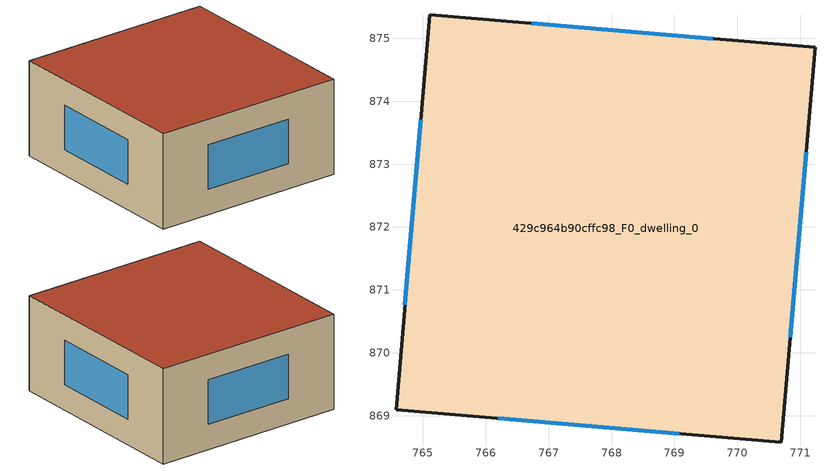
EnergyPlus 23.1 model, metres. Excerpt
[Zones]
429c964b90cffc98_F0_dwelling_0
 floor ground (EU_floor_Construction): 771.24,874.86 770.7,868.58 764.57,869.1 765.11,875.38 z0
 wall outside (EU_wall_Construction): 764.57,869.1 770.7,868.58 771.24,874.86 765.11,875.38 764.57,869.1 z0:3
 window (EU_Window_Construction): 766.2,868.96 769.07,868.71 / 764.96,873.71 764.71,870.77 / 769.61,874.99 766.73,875.24 / 770.84,870.24 771.09,873.19 z0.8:2.2
 roof outside (EU_roof_Construction): 770.7,868.58 771.24,874.86 765.11,875.38 764.57,869.1 z3
[Building]
EU S2 Campaign: North Axis=0; Terrain=City; Solar Distribution=FullExterior
[Site:Location]
Cape.Town.Intl.AP: Latitude=-33.965; Longitude=18.602; Time Zone=2; Elevation=46
[SizingPeriod:WeatherFileDays]
AnnualSizingPeriod: Begin Month=1; Begin Day of Month=1; End Month=12; End Day of Month=31; Day of Week for Start Day=Monday; Use Weather File Daylight Saving Period=No; Use Weather File Rain and Snow Indicators=No
[MATERIAL]
EU_InternalMass_Material: Roughness=MediumRough; Thickness=0.1; Conductivity=1; Density=1800; Specific Heat=900; Thermal Absorptance=0.9; Solar Absorptance=0.7; Visible Absorptance=0.7
[MATERIAL:NOMASS] Roughness=MediumRough; Thermal Absorptance=0.9; Solar Absorptance=0.7; Visible Absorptance=0.7
Name | Thermal Resistance
EU_wall_NoMass | 0.49467
EU_roof_NoMass | 0.448442
EU_floor_NoMass | 1.33616
[WINDOWMATERIAL:SIMPLEGLAZINGSYSTEM]
EU_Window_SimpleGlazing: UFactor=4.49049; Solar Heat Gain Coefficient=0.75; Visible Transmittance=0.75
[CONSTRUCTION]
EU_wall_Construction: EU_wall_NoMass
EU_roof_Construction: EU_roof_NoMass
EU_floor_Construction: EU_floor_NoMass
EU_Window_Construction: EU_Window_SimpleGlazing
EU_InternalMass_Construction: EU_InternalMass_Material
[ZONE]
429c964b90cffc98_F0_dwelling_0: Type=1; Multiplier=1; Ceiling Height=autocalculate; Volume=116.306; Floor Area=autocalculate; Part of Total Floor Area=Yes
[INTERNALMASS]
429c964b90cffc98_F0_dwelling_0_EU_InternalMass: Construction=EU_InternalMass_Construction; Zone or ZoneList=429c964b90cffc98_F0_dwelling_0; Surface Area=38.7685
[OTHEREQUIPMENT]
EU_Step8_InternalGain_429c964b90cffc98_F0_dwelling_0_f000: Fuel Type=Electricity; Zone or ZoneList or Space or SpaceList=429c964b90cffc98_F0_dwelling_0; Schedule=EU_Step8_GainSchedule_429c964b90cffc98_F0_dwelling_0_f000; Design Level Calculation Method=Watts/Area; Power per Zone Floor Area=1; Fraction Latent=0; Fraction Radiant=0; Fraction Lost=0; Carbon Dioxide Generation Rate=0; EndUse Subcategory=EU_Step8_InternalGains
[ZONEVENTILATION:DESIGNFLOWRATE]
EU_ConstantAir_429c964b90cffc98_F0_dwelling_0: Zone or ZoneList or Space or SpaceList=429c964b90cffc98_F0_dwelling_0; Schedule=EU_AlwaysOn; Design Flow Rate Calculation Method=AirChanges/Hour; Air Changes per Hour=0.665257; Ventilation Type=Natural; Fan Pressure Rise=0; Fan Total Efficiency=1; Constant Term Coefficient=1; Temperature Term Coefficient=0; Velocity Term Coefficient=0; Velocity Squared Term Coefficient=0; Minimum Indoor Temperature=-100; Maximum Indoor Temperature=100; Delta Temperature=-100; Minimum Outdoor Temperature=-100; Maximum Outdoor Temperature=100; Maximum Wind Speed=40
[HVACTEMPLATE:THERMOSTAT]
EU_HeatOnly_429c964b90cffc98_F0_dwelling_0: Constant Heating Setpoint=20; Constant Cooling Setpoint=50
[HVACTEMPLATE:ZONE:IDEALLOADSAIRSYSTEM]
429c964b90cffc98_F0_dwelling_0: Template Thermostat=EU_HeatOnly_429c964b90cffc98_F0_dwelling_0; System Availability Schedule=EU_AlwaysOn; Maximum Heating Supply Air Temperature=50; Minimum Cooling Supply Air Temperature=13; Maximum Heating Supply Air Humidity Ratio=0.0156; Minimum Cooling Supply Air Humidity Ratio=0.0077; Heating Limit=NoLimit; Cooling Limit=NoLimit; Heating Availability Schedule=EU_AlwaysOn; Cooling Availability Schedule=EU_CoolingOff; Dehumidification Control Type=ConstantSensibleHeatRatio; Cooling Sensible Heat Ratio=0.7; Dehumidification Setpoint=60; Humidification Control Type=None; Humidification Setpoint=30; Outdoor Air Method=None; Outdoor Air Flow Rate per Person=0.00944; Outdoor Air Flow Rate per Zone Floor Area=0; Outdoor Air Flow Rate per Zone=0; Demand Controlled Ventilation Type=None; Outdoor Air Economizer Type=NoEconomizer; Heat Recovery Type=None; Sensible Heat Recovery Effectiveness=0.7; Latent Heat Recovery Effectiveness=0.65
[SIZING:ZONE]
429c964b90cffc98_F0_dwelling_0: Zone Cooling Design Supply Air Temperature Input Method=SupplyAirTemperature; Zone Cooling Design Supply Air Temperature=13; Zone Heating Design Supply Air Temperature Input Method=SupplyAirTemperature; Zone Heating Design Supply Air Temperature=50; Zone Cooling Design Supply Air Humidity Ratio=0.008; Zone Heating Design Supply Air Humidity Ratio=0.008; Cooling Design Air Flow Method=DesignDay; Cooling Design Air Flow Rate=0; Cooling Minimum Air Flow per Zone Floor Area=0.000762; Cooling Minimum Air Flow=0; Cooling Minimum Air Flow Fraction=0.2; Heating Design Air Flow Method=DesignDay; Heating Design Air Flow Rate=0; Heating Maximum Air Flow per Zone Floor Area=0.002032; Heating Maximum Air Flow=0.141576; Heating Maximum Air Flow Fraction=0.3; Account for Dedicated Outdoor Air System=No; Dedicated Outdoor Air System Control Strategy=NeutralSupplyAir; Dedicated Outdoor Air Low Setpoint Temperature for Design=autosize; Dedicated Outdoor Air High Setpoint Temperature for Design=autosize; Zone Load Sizing Method=Sensible Load Only No Latent Load; Zone Latent Cooling Design Supply Air Humidity Ratio Input Method=HumidityRatioDifference; Zone Cooling Design Supply Air Humidity Ratio Difference=0.005; Zone Latent Heating Design Supply Air Humidity Ratio Input Method=HumidityRatioDifference; Zone Humidification Design Supply Air Humidity Ratio Difference=0.005
[SCHEDULE:CONSTANT]
Name | Hourly Value
EU_AlwaysOn | 1
EU_CoolingOff | 0
[SCHEDULE:FILE]
EU_Step8_GainSchedule_429c964b90cffc98_F0_dwelling_0_f000: File=../../schedules/429c964b90cffc98/429c964b90cffc98_F0_dwelling_0_f000_gain.csv; Column Number=1; Rows to Skip at Top=0; Number of Hours of Data=8760; Column Separator=Comma; Interpolate to Timestep=No; Minutes per Item=60; Adjust Schedule for Daylight Savings=Yes
